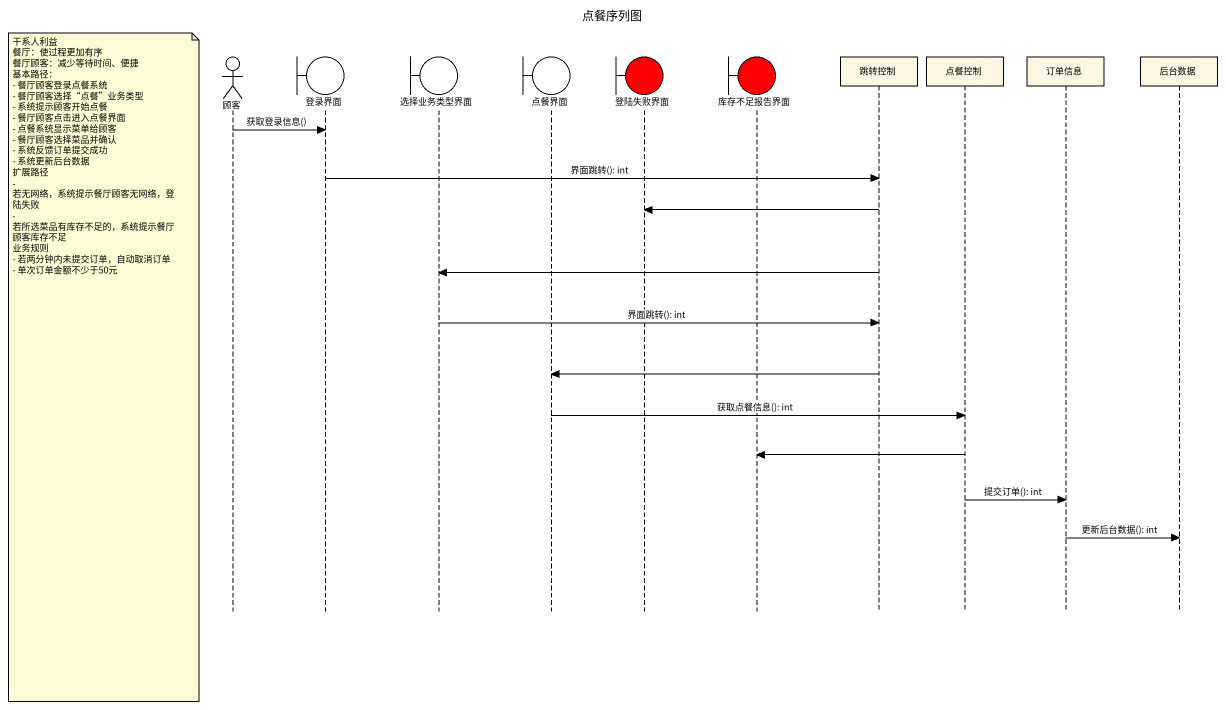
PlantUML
@startuml
title 点餐序列图
hide footbox
actor 顾客
boundary 登录界面
boundary 选择业务类型界面
boundary 点餐界面
boundary 登陆失败界面 #FF0000
boundary 库存不足报告界面 #FF0000
participant 跳转控制
participant 点餐控制
participant 订单信息
participant 后台数据

顾客 -> 登录界面 : 获取登录信息()
登录界面 -> 跳转控制 : 界面跳转(): int
跳转控制 -> 登陆失败界面
跳转控制 -> 选择业务类型界面
选择业务类型界面 -> 跳转控制 : 界面跳转(): int
note left of 顾客
  干系人利益
  餐厅：使过程更加有序
  餐厅顾客：减少等待时间、便捷
  基本路径：
  - 餐厅顾客登录点餐系统
  - 餐厅顾客选择“点餐”业务类型
  - 系统提示顾客开始点餐
  - 餐厅顾客点击进入点餐界面
  - 点餐系统显示菜单给顾客
  - 餐厅顾客选择菜品并确认
  - 系统反馈订单提交成功
  - 系统更新后台数据
  扩展路径
  - 若无网络，系统提示餐厅顾客无网络，登陆失败
  - 若所选菜品有库存不足的，系统提示餐厅顾客库存不足
  业务规则
  - 若两分钟内未提交订单，自动取消订单
  - 单次订单金额不少于50元
end note
跳转控制 -> 点餐界面
点餐界面 -> 点餐控制 : 获取点餐信息(): int
点餐控制 -> 库存不足报告界面
点餐控制 -> 订单信息 : 提交订单(): int
订单信息 -> 后台数据 : 更新后台数据(): int
@enduml
